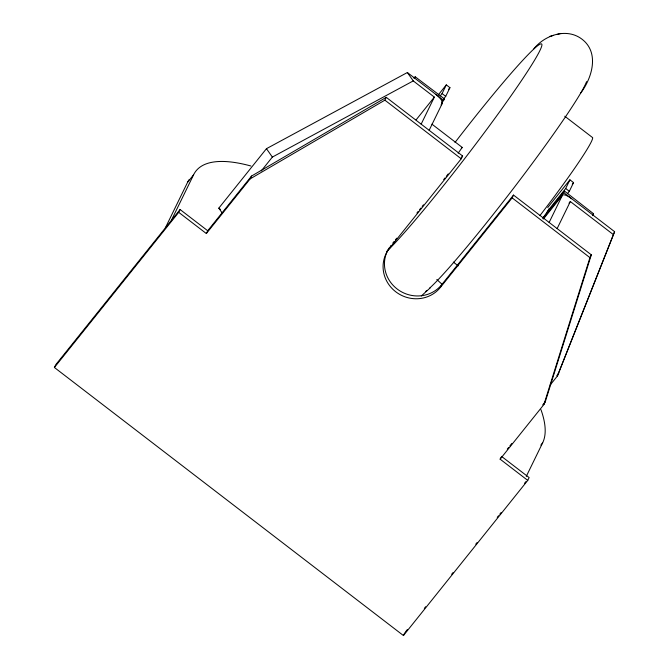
<?xml version="1.0" encoding="UTF-8"?>
<svg xmlns="http://www.w3.org/2000/svg" width="669" height="669" viewBox="0 0 669 669"><rect width="100%" height="100%" fill="white"/><g stroke="black" fill="none" stroke-linecap="round" stroke-linejoin="round"><path stroke-width="1" d="M180.086 209.522L178.715 212.332L206.345 233.548L207.716 230.746L180.086 209.522L55.77 364.68L54.398 367.49L403.44 635.55L527.757 480.392L500.128 459.168L543.939 404.486L589.941 257.64L591.312 254.83L513.508 195.08L441.766 284.618L440.394 287.427A32.162 30.582 26 0 1 395.772 291.801A32.162 30.582 26 0 1 389.492 248.333L390.863 245.531M543.939 404.486L545.31 401.684L591.312 254.83M431.923 124.15L462.237 147.431L458.123 153.176M592.742 215.627L593.411 213.645L564.444 191.058L543.186 217.592M550.227 384.959L557.402 375.995L614.602 231.675L563.699 192.588L564.444 191.058M557.402 375.995L614.602 231.675M165.302 227.978L187.579 182.294A220.511 66.632 38.7 0 1 189.135 179.627M171.323 220.461L193.6 174.776A220.511 66.632 38.7 0 1 250.9 165.996M206.345 233.548L250.164 178.866L251.527 176.064L386.256 97.348L462.605 155.986L461.234 158.796L389.492 248.333M250.164 178.866L384.884 100.158L386.256 97.348M414.629 78.097L415.257 76.826L444.467 98.912L441.757 102.884M421.152 124.158L434.348 97.105L413.258 80.907L407.362 72.52L266.454 148.685L218.805 208.151L222.351 213.194M440.16 95.96L442.075 93.568L446.307 84.888L449.944 87.681L445.713 96.353L443.79 98.753M429.155 130.296L442.351 103.243A10.11 3.052 38.7 0 0 435.72 94.296M440.394 287.427L512.136 197.882L513.508 195.08M549.14 222.443L562.328 195.39A10.11 3.052 38.7 0 1 571.702 198.726M547.167 211.63L565.69 188.499L569.921 179.827L573.559 182.62L569.327 191.292L567.412 193.684M557.135 228.589L570.331 201.536L613.23 234.484M592.784 214.925L593.411 213.645M403.44 635.55L404.812 632.74M500.128 459.168L501.039 457.295M526.277 476.403L542.643 442.845A220.511 66.632 38.7 0 0 540.97 409.687M527.757 480.392L529.129 477.582L501.499 456.367M580.767 92.983C592.09 77.905 599.767 52.592 581.871 39.095C566.702 27.588 544.967 34.98 533.879 48.753M187.579 182.294L193.6 174.776M54.398 367.49L178.715 212.332M207.716 230.746L251.527 176.064M261.261 170.93L272.358 157.081L413.258 80.907M416.059 119.927L434.348 97.105M437.81 95.491L446.307 84.888M448.631 89.312L449.944 87.681M441.883 102.123L444.467 98.912M441.038 104.874L442.351 103.243M392.82 243.09L394.125 241.459M395.429 239.828L396.734 238.197M416.946 212.968L418.25 211.337M419.555 209.715L420.86 208.084M422.164 206.453L423.469 204.831M443.689 179.593L444.994 177.962M446.298 176.34L448.255 173.898M461.301 157.616L462.605 155.986M547.71 207.549L569.921 179.827M542.793 218.679L563.699 192.588M543.395 219.031L562.328 195.39M572.254 184.251L573.559 182.62M569.026 203.167L570.331 201.536M556.817 375.635L558.774 373.193M507.294 449.125L508.582 447.519M509.87 445.905L511.802 443.497M542.735 404.896L545.31 401.684M540.836 445.094L542.643 442.845M405.456 631.929L407.413 629.496M424.338 608.372L425.635 606.75M451.675 574.253L452.972 572.631M475.751 544.198L477.056 542.576M497.234 517.388L498.539 515.766M499.835 514.143L501.14 512.513M524.571 483.269L525.876 481.647M461.342 148.25L462.237 147.431M421.311 295.974L430.075 287.996M413.467 77.913L415.257 76.826M549.642 36.461L553.648 35.365M556.667 34.587L560.839 33.45M564.745 116.214L592.634 137.63A91.879 5.954 -52.5 0 1 539.933 215.577M442.075 93.568L445.713 96.353M565.69 188.499L569.327 191.292M407.362 72.52L443.714 100.442M384.884 100.158L461.234 158.796M512.136 197.882L589.941 257.64M453.323 262.097L458.24 265.877M218.805 208.151L220.461 209.43M266.454 148.685L272.358 157.081M441.766 284.618A32.162 30.582 26 0 1 398.415 289.928A32.162 30.582 26 0 1 389.107 247.965M436.79 279.55A220.511 66.632 38.7 0 1 442.142 284.342M548.99 208.862A8.914 0.577 -52.5 0 1 543.044 217.734M455.012 142.464A135.063 8.747 -52.5 0 1 540.326 44.054A135.063 8.747 -52.5 0 1 487.668 128.164A135.063 8.747 -52.5 0 1 386.858 251.327M586.562 81.643A135.063 8.747 -52.5 0 1 517.655 182.905A135.063 8.747 -52.5 0 1 429.515 288.239M426.78 290.589A135.063 8.747 -52.5 0 1 425.651 291.458"/></g></svg>
